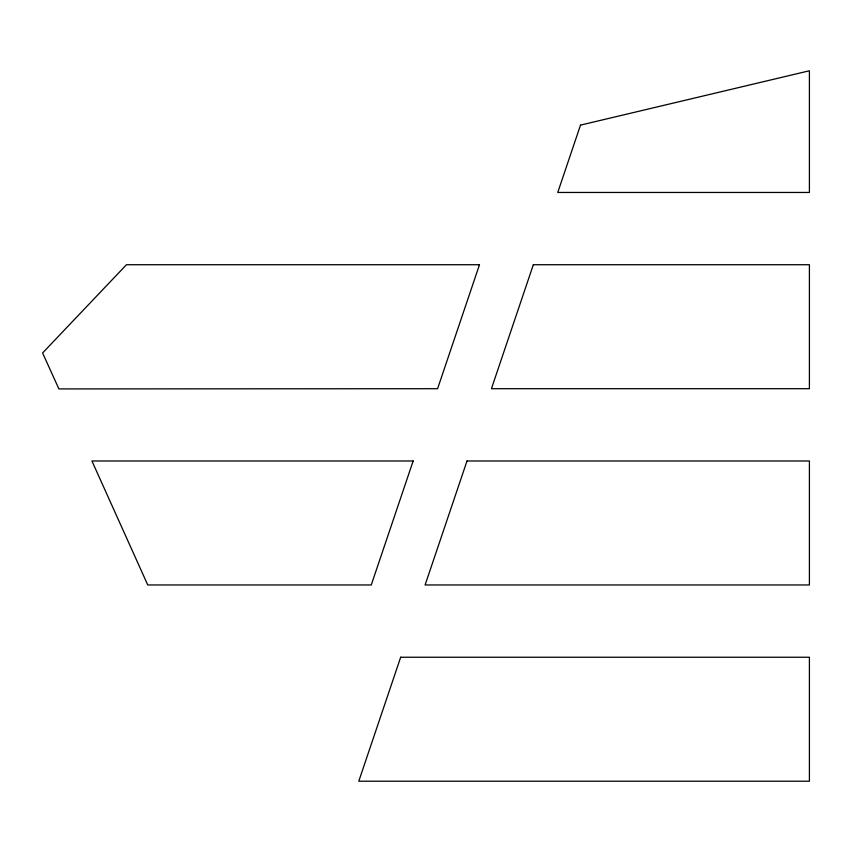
<?xml version="1.0" encoding="UTF-8"?>
<svg xmlns="http://www.w3.org/2000/svg" width="852" height="852" viewBox="0 0 852 852"><rect width="100%" height="100%" fill="white"/><g stroke="black" fill="none" stroke-linecap="round" stroke-linejoin="round"><path stroke-width="1.28" d="M413.156 460.985L371.259 584.962L147.747 584.962L91.931 460.985L413.156 460.985M479.484 264.727L437.587 388.704L58.905 388.927L42.6 352.973L126.458 264.727L479.484 264.727M400.674 657.243L358.777 781.22L809.4 781.22L809.4 657.243L400.674 657.243M467.002 460.985L425.105 584.962L809.4 584.962L809.4 460.985L467.002 460.985M533.331 264.727L491.434 388.704L809.4 388.704L809.4 264.727L533.331 264.727M580.51 125.116L557.751 192.456L809.4 192.456L809.4 70.78L580.51 125.116"/></g></svg>
